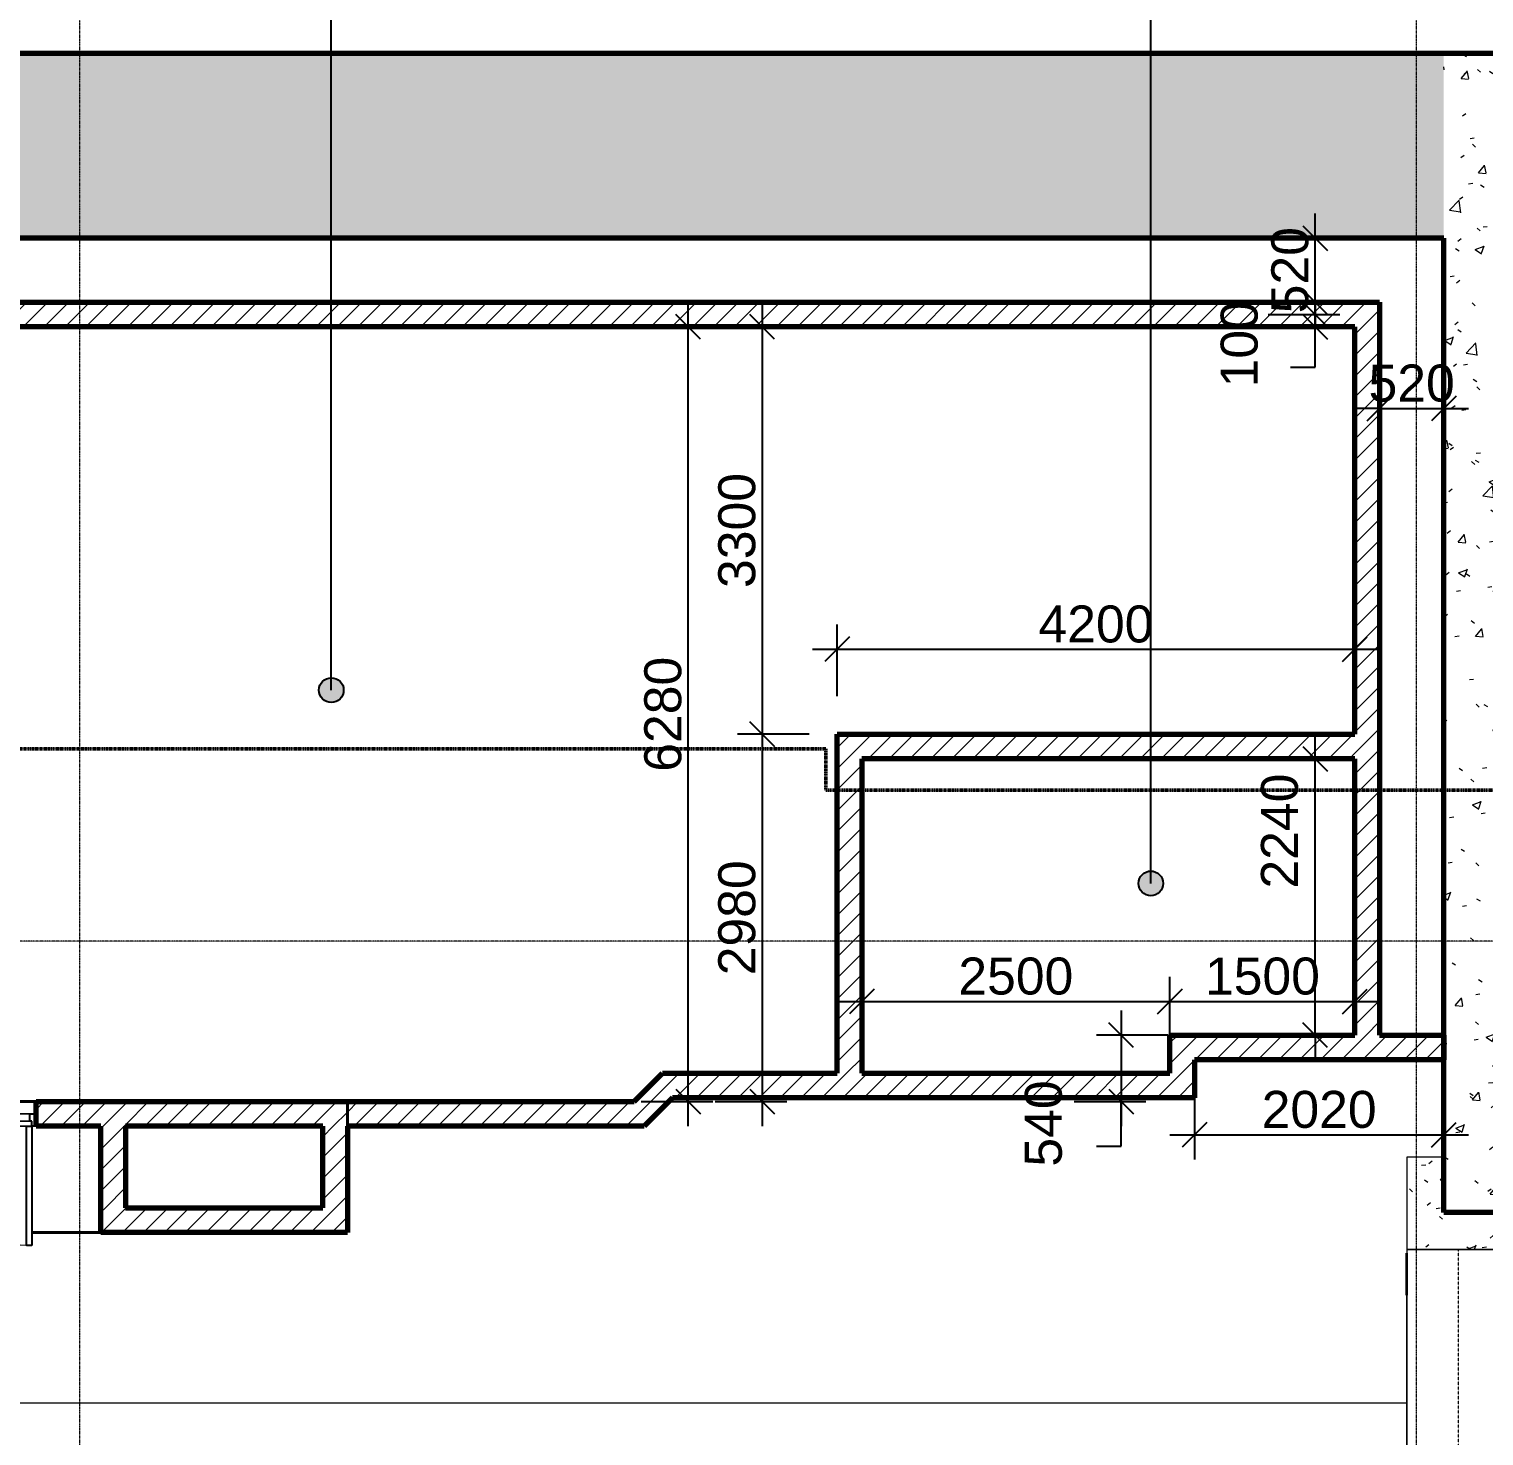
# Model space of a CAD drawing. Header units: millimetres. Extents: x -725999 to -647408, y -21008 to 19019.
# Drawn here: x -665294 to -653496, y -431 to 10974 of the extents above; entities that cross this region are included whole.
import ezdxf
from ezdxf.xclip import XClip

# ---------------------------------------------------------------- set-up
doc = ezdxf.new("R2010")
doc.units = ezdxf.units.MM
doc.header["$XCLIPFRAME"] = 0
doc.linetypes.add('DPA_Grid _ Level 100', pattern=[10, 5.5, -1.6, 1.3, -1.6])
doc.linetypes.add('DPA_Hidden 500', pattern=[1.4, 0.8, -0.6])
for name, color, linetype, lineweight in [('A-ANNO-DIMS', 1, 'Continuous', 9), ('A-DETL-GENF', 2, 'Continuous', 9), ('A-DETL-MEDM', 4, 'Continuous', 18), ('A-DOOR', 3, 'Continuous', 25), ('A-DOOR-E', 2, 'Continuous', 25), ('A-DOOR-FRAM', 3, 'Continuous', 25), ('A-FLOR-E', 2, 'Continuous', 35), ('A-GENM', 1, 'Continuous', 9), ('A-GENM-HDLN', 2, 'DPA_Hidden 500', 9), ('A-ROOM-IDEN', 3, 'Continuous', 25), ('A-WALL', 5, 'Continuous', 35), ('A-WALL-PATT', 1, 'Continuous', 9), ('G-ANNO-SECL', 3, 'Continuous', 9), ('S-GRID', 251, 'Continuous', 9), ('WALL-E', 2, 'Continuous', 9)]:
    doc.layers.add(name, color=color, linetype=linetype, lineweight=lineweight)
doc.styles.add('Arial_2', font='arial.ttf', dxfattribs={"height": 300})
doc.dimstyles.new('DPA-DIM-3_0_T-T', dxfattribs={"dimscale": 304.8, "dimtxt": 306.07782, "dimasz": 0.656168, "dimexe": 0.656168, "dimexo": 0.0625, "dimgap": 0.164042, "dimtad": 1, "dimdec": 0, "dimzin": 0, "dimdsep": 46, "dimtxsty": 'Arial_2', "dimblk1": 'OBLIQUE', "dimblk2": 'OBLIQUE', "dimsah": 1, "dimcen": 0.09, "dimdle": 0.656168, "dimadec": 8, "dimazin": 0, "dimtfac": 1, "dimtdec": 4, "dimtix": 1, "dimtmove": 0, "dimatfit": 3, "dimfxl": 1.312336, "dimfxlon": 1, "dimtvp": 1, "dimtolj": 1, "dimtzin": 0, "dimarcsym": 2})
doc.dimstyles.new('DPA-DIM-3_0_T-T_1', dxfattribs={"dimscale": 304.8, "dimtxt": 306.07782, "dimasz": 0.656168, "dimexe": 0.656168, "dimexo": 0.0625, "dimgap": 0.164042, "dimtad": 1, "dimdec": 0, "dimzin": 0, "dimdsep": 46, "dimtxsty": 'Arial_2', "dimblk1": 'OBLIQUE', "dimblk2": 'OBLIQUE', "dimsah": 1, "dimcen": 0.09, "dimdle": 0.656168, "dimadec": 8, "dimazin": 0, "dimtfac": 1, "dimtdec": 4, "dimtix": 1, "dimtmove": 1, "dimatfit": 3, "dimfxl": 1.312336, "dimfxlon": 1, "dimtvp": 1, "dimtolj": 1, "dimtzin": 0, "dimarcsym": 2})
pattern_1 = [(50, (0, 0), (728.7365, -63.7558), [76.2, -838.2]), (355, (0, 0), (-140.9716, 764.2276), [60.96, -670.56]), (100.451, (60.7, -5.3), (587.77, 700.46675), [64.76, -712.36]), (46.184, (0, 203.2), (1084.3162, -168.171), [114.3, -1257.3]), (96.636, (90.4, 189.2), (949.6099, 989.7098), [97.14, -1068.54]), (351.184, (0, 203.2), (949.6206, 989.7012), [91.44, -1005.84]), (21, (101.6, 152.4), (606.45787, -409.06057), [76.2, -838.2]), (326, (101.6, 152.4), (247.20834, 736.7529), [60.96, -670.56]), (71.451, (152.14, 118.3), (853.66825, 327.6855), [64.76, -712.36]), (37.5, (0, 0), (12.35469, 338.22012), [33.528, -628.904, 33.528, -647.192, -673.1]), (37.5, (0, 0), (12.35469, 338.22012), [-1343.152, 33.528, -639.572]), (7.5, (0, 0), (267.27887, 400.72213), [33.528, -354.584, 33.528, -613.664, -256.54]), (7.5, (0, 0), (267.27887, 400.72213), [-1035.304, 33.528, -223.012]), (327.5, (-226.57, 0), (542.36333, -22.91534), [33.528, -220.472, 33.528, -758.952, -1051.56]), (327.5, (-226.57, 0), (542.36333, -22.91534), [-1046.48, 33.528, -1018.032]), (317.5, (-328.17, 0), (592.51696, 101.7071), [33.528, -296.672, 33.528, -492.76, -746.76]), (317.5, (-328.17, 0), (592.51696, 101.7071), [-856.488, 33.528, -713.232])]
pattern_2 = [(45, (0, 0), (-84.852814, 84.852814), [])]
pattern_3 = [(230, (-651022.4, -1771), (-728.7365, 63.7558), [76.2, -838.2]), (175, (-651022.4, -1771), (140.9716, -764.2276), [60.96, -670.56]), (280.451, (-651083.1, -1765.7), (-587.77, -700.46675), [64.76, -712.36]), (226.184, (-651022.4, -1974.2), (-1084.3162, 168.171), [114.3, -1257.3]), (276.636, (-651112.7, -1960.2), (-949.6099, -989.7098), [97.14, -1068.54]), (171.184, (-651022.4, -1974.2), (-949.6206, -989.7012), [91.44, -1005.84]), (201, (-651124, -1923.4), (-606.45787, 409.06057), [76.2, -838.2]), (146, (-651124, -1923.4), (-247.2083, -736.7529), [60.96, -670.56]), (251.451, (-651174.5, -1889.3), (-853.66825, -327.6855), [64.76, -712.36]), (217.5, (-651022.37, -1770.98), (-12.35469, -338.22012), [33.528, -628.904, 33.528, -1320.292]), (217.5, (-651022.37, -1770.98), (-12.35469, -338.22012), [-695.96, -647.192, 33.528, -639.572]), (187.5, (-651022.37, -1771), (-267.27887, -400.72213), [33.528, -354.584, 33.528, -870.204]), (187.5, (-651022.37, -1771), (-267.27887, -400.72213), [-421.64, -613.664, 33.528, -223.012]), (147.5, (-650795.8, -1770.98), (-542.36333, 22.91534), [33.528, -220.472, 33.528, -1810.512]), (147.5, (-650795.8, -1770.98), (-542.36333, 22.91534), [-287.528, -758.952, 33.528, -1018.032]), (137.5, (-650694.2, -1771), (-592.51696, -101.7071), [33.528, -296.672, 33.528, -1239.52]), (137.5, (-650694.2, -1771), (-592.51696, -101.7071), [-363.728, -492.76, 33.528, -713.232])]
pattern_4 = [(230, (-651022.4, -1771), (-3643.682, 318.781), [381, -4191]), (175, (-651022.4, -1771), (704.856, -3821.136), [304.8, -3352.8]), (280.451, (-651326, -1744.4), (-2938.852, -3502.332), [323.8, -3561.8]), (226.184, (-651022.4, -2787), (-5421.582, 840.855), [571.5, -6286.5]), (276.636, (-651474, -2717), (-4748.05, -4948.55), [485.7, -5342.7]), (171.184, (-651022.4, -2787), (-4748.1, -4948.506), [457.2, -5029.2]), (201, (-651530.4, -2533), (-3032.288, 2045.304), [381, -4191]), (146, (-651530.4, -2533), (-1236.042, -3683.762), [304.8, -3352.8]), (251.451, (-651783, -2362.5), (-4268.343, -1638.425), [323.8, -3561.8]), (217.5, (-651022.4, -1771), (-61.772, -1691.1008), [167.64, -3144.52, 167.64, -6601.46]), (217.5, (-651022.4, -1771), (-61.772, -1691.1008), [-3479.8, -3235.96, 167.64, -3197.86]), (187.5, (-651022.4, -1771), (-1336.393, -2003.6115), [167.64, -1772.92, 167.64, -4351.02]), (187.5, (-651022.4, -1771), (-1336.393, -2003.6115), [-2108.2, -3068.32, 167.64, -1115.06]), (147.5, (-649889.5, -1771), (-2711.8178, 114.5786), [167.64, -1102.36, 167.64, -9052.56]), (147.5, (-649889.5, -1771), (-2711.8178, 114.5786), [-1437.64, -3794.76, 167.64, -5090.16]), (137.5, (-649381.5, -1771), (-2962.586, -508.5334), [167.64, -1483.36, 167.64, -6197.6]), (137.5, (-649381.5, -1771), (-2962.586, -508.5334), [-1818.64, -2463.8, 167.64, -3566.16])]

# ---------------------------------------------------------------- blocks, each defined once
blk = doc.blocks.new('DPA_DR-DB-SW - D28_2000x2550 mm-12778001-4283-01 ENLARGED LOWER PLATFORM LEVEL - REFLECTED CEILING PLAN - SHEET 4')
at = {"layer": 'A-DOOR'}
for p, q in [((-965, 1071.35), (-922, 1071.35)), ((-965, 106.35), (-965, 1071.35)), ((-922, 1071.35), (-922, 106.35)), ((922, 1071.35), (922, 106.35)), ((965, 1071.35), (922, 1071.35)), ((965, 106.35), (965, 1071.35)), ((-922, 106.35), (-965, 106.35)), ((922, 106.35), (965, 106.35))]:
    blk.add_line(p, q, dxfattribs=at)
at = {"layer": 'A-DOOR-E', "lineweight": 9}
for centre, start, end in [((-965, 106.35), 360, 90), ((965, 106.35), 90, 180)]:
    blk.add_arc(centre, 965, start, end, dxfattribs=at)
at = {"layer": 'A-DOOR-FRAM'}
for p, q in [((-1000, 106.35), (-965, 106.35)), ((-1000, 6.35), (-1000, 106.35)), ((-950, 6.35), (-1000, 6.35)), ((-965, 106.35), (-965, 63.35)), ((-965, 63.35), (-950, 63.35)), ((-950, 63.35), (-950, 6.35)), ((950, 6.35), (950, 63.35)), ((950, 63.35), (965, 63.35)), ((1000, 6.35), (950, 6.35)), ((965, 63.35), (965, 106.35)), ((965, 106.35), (1000, 106.35)), ((1000, 106.35), (1000, 6.35))]:
    blk.add_line(p, q, dxfattribs=at)
at = {"layer": 'A-DOOR-FRAM', "lineweight": 9}
for p, q in [((-1000, 106.35), (1000, 106.35)), ((-1000, 6.35), (-1000, 106.35)), ((1000, 6.35), (-1000, 6.35)), ((965, 106.35), (-965, 106.35)), ((-965, 106.35), (-965, 63.35)), ((-965, 63.35), (965, 63.35)), ((950, 63.35), (-950, 63.35)), ((-950, 63.35), (-950, 6.35)), ((-950, 6.35), (950, 6.35)), ((950, 6.35), (950, 63.35)), ((965, 63.35), (965, 106.35)), ((1000, 106.35), (1000, 6.35))]:
    blk.add_line(p, q, dxfattribs=at)
blk = doc.blocks.new('Dpa_Tunnel_B_5700 - Dpa_Tunnel_B_5700-6780011-4283-01 ENLARGED LOWER PLATFORM LEVEL - REFLECTED CEILING PLAN - SHEET 4')
at = {"layer": 'A-DETL-MEDM', "lineweight": 9}
h = blk.add_hatch(dxfattribs=at)
h.set_pattern_fill('FP_3', color=256, style=0, pattern_type=2)
h.set_pattern_definition(pattern_3)
h.paths.add_polyline_path([(1719, -2850), (1680, -2850), (1680, -3150), (2800, -3150), (2800, -3600), (3100, -3600), (3100, -2850), (2265, -2850)])
at = {"layer": 'A-GENM'}
h = blk.add_hatch(dxfattribs=at)
h.set_pattern_fill('FP_3', color=256, style=0, pattern_type=2)
h.set_pattern_definition(pattern_3)
h.paths.add_polyline_path([(2800, 3600), (2800, 3150), (1680, 3150), (1680, 2850), (3100, 2850), (3100, 3600)])
at = {"layer": 'A-DETL-GENF'}
for p, q in [((1172, 2850), (3100, 2850)), ((1172, -2850), (3100, -2850))]:
    blk.add_line(p, q, dxfattribs=at)
at = {"layer": 'A-DETL-MEDM'}
for p, q in [((3100, 3600), (2800, 3600)), ((2800, 3600), (2800, 3150)), ((3100, 2850), (3100, 3600)), ((1680, 3150), (1172, 3150)), ((2800, 3150), (1680, 3150)), ((1680, 3150), (1680, 2850)), ((1680, 2850), (1680, 3150)), ((1172, 2850), (1680, 2850)), ((1680, 2850), (3100, 2850)), ((1680, -2850), (1172, -2850)), ((3100, -2850), (1680, -2850)), ((1680, -2850), (1680, -3150)), ((1680, -3150), (1680, -2850)), ((3100, -3600), (3100, -2850)), ((1172, -3150), (1680, -3150)), ((1680, -3150), (2800, -3150)), ((2800, -3150), (2800, -3600)), ((2800, -3600), (3100, -3600))]:
    blk.add_line(p, q, dxfattribs=at)
at = {"layer": 'A-GENM'}
for p, q in [((3100, -2850), (3100, 2850)), ((3100, 2822), (3100, -2822)), ((3100, -2482), (3100, 2482))]:
    blk.add_line(p, q, dxfattribs=at)
at = {"layer": 'A-GENM', "lineweight": 35}
for p, q in [((3100, 2822), (3100, 2482)), ((3100, -2482), (3100, -2822))]:
    blk.add_line(p, q, dxfattribs=at)
at = {"layer": 'A-GENM-HDLN'}
for p, q in [((1680, -2850), (1680, 2850)), ((1680, 2850), (2680, 2850)), ((2680, 2850), (2680, -2850)), ((1172, 0), (4781, 0)), ((2680, -2850), (1680, -2850))]:
    blk.add_line(p, q, dxfattribs=at)
blk = doc.blocks.new('Dpa_Tunnel_B_5700 - Dpa_Tunnel_B_5700-V3-4283-01 ENLARGED LOWER PLATFORM LEVEL - REFLECTED CEILING PLAN - SHEET 4')
at = {"layer": 'A-DETL-GENF'}
for p, q in [((1171, 2850), (2800, 2850)), ((1171, -2850), (2800, -2850))]:
    blk.add_line(p, q, dxfattribs=at)
at = {"layer": 'A-DETL-MEDM'}
for p, q in [((1680, 3150), (1171, 3150)), ((2799, 3150), (1680, 3150)), ((1171, 2850), (1680, 2850)), ((1680, 2850), (2800, 2850)), ((1680, -2850), (1171, -2850)), ((2800, -2850), (1680, -2850)), ((1171, -3150), (1680, -3150)), ((1680, -3150), (2799, -3150))]:
    blk.add_line(p, q, dxfattribs=at)
at = {"layer": 'A-GENM'}
for p, q in [((1171, 3150), (2799, 3150)), ((2799, -3150), (1171, -3150))]:
    blk.add_line(p, q, dxfattribs=at)
at = {"layer": 'A-GENM-HDLN'}
for p, q in [((1680, 2850), (2680, 2850)), ((2680, -2850), (1680, -2850))]:
    blk.add_line(p, q, dxfattribs=at)
blk = doc.blocks.new('DPA_DR-DB-SW - D28_2000x2550 mm-12778001-4180-01 LOWER PLATFORM LEVEL - REFLECTED CEILING PLAN')
at = {"layer": 'A-DOOR'}
for p, q in [((-965, 1071.35), (-922, 1071.35)), ((-965, 106.35), (-965, 1071.35)), ((-922, 1071.35), (-922, 106.35)), ((922, 1071.35), (922, 106.35)), ((965, 1071.35), (922, 1071.35)), ((965, 106.35), (965, 1071.35)), ((-922, 106.35), (-965, 106.35)), ((922, 106.35), (965, 106.35))]:
    blk.add_line(p, q, dxfattribs=at)
at = {"layer": 'A-DOOR-E', "lineweight": 9}
for centre, start, end in [((-965, 106.35), 360, 90), ((965, 106.35), 90, 180)]:
    blk.add_arc(centre, 965, start, end, dxfattribs=at)
at = {"layer": 'A-DOOR-FRAM'}
for p, q in [((-1000, 106.35), (-965, 106.35)), ((-1000, 6.35), (-1000, 106.35)), ((-950, 6.35), (-1000, 6.35)), ((-965, 106.35), (-965, 63.35)), ((-965, 63.35), (-950, 63.35)), ((-950, 63.35), (-950, 6.35)), ((950, 6.35), (950, 63.35)), ((950, 63.35), (965, 63.35)), ((1000, 6.35), (950, 6.35)), ((965, 63.35), (965, 106.35)), ((965, 106.35), (1000, 106.35)), ((1000, 106.35), (1000, 6.35))]:
    blk.add_line(p, q, dxfattribs=at)
at = {"layer": 'A-DOOR-FRAM', "lineweight": 9}
for p, q in [((-1000, 106.35), (1000, 106.35)), ((-1000, 6.35), (-1000, 106.35)), ((1000, 6.35), (-1000, 6.35)), ((965, 106.35), (-965, 106.35)), ((-965, 106.35), (-965, 63.35)), ((-965, 63.35), (965, 63.35)), ((950, 63.35), (-950, 63.35)), ((-950, 63.35), (-950, 6.35)), ((-950, 6.35), (950, 6.35)), ((950, 6.35), (950, 63.35)), ((965, 63.35), (965, 106.35)), ((1000, 106.35), (1000, 6.35))]:
    blk.add_line(p, q, dxfattribs=at)
blk = doc.blocks.new('Dpa_Tunnel_B_5700 - Dpa_Tunnel_B_5700-V1-4180-01 LOWER PLATFORM LEVEL - REFLECTED CEILING PLAN')
at = {"layer": 'A-DETL-MEDM', "lineweight": 9}
h = blk.add_hatch(dxfattribs=at)
h.set_pattern_fill('FP_6', color=256, style=0, pattern_type=2)
h.set_pattern_definition(pattern_4)
h.paths.add_polyline_path([(2015, -2850), (1680, -2850), (1680, -3150), (2800, -3150), (2800, -3600), (3100, -3600), (3100, -2850)])
at = {"layer": 'A-GENM'}
h = blk.add_hatch(dxfattribs=at)
h.set_pattern_fill('FP_6', color=256, style=0, pattern_type=2)
h.set_pattern_definition(pattern_4)
h.paths.add_polyline_path([(2800, 3600), (2800, 3150), (1680, 3150), (1680, 2850), (3100, 2850), (3100, 3600)])
at = {"layer": 'A-DETL-GENF'}
for p, q in [((-2200, 2850), (3100, 2850)), ((-2200, -2850), (3100, -2850))]:
    blk.add_line(p, q, dxfattribs=at)
at = {"layer": 'A-DETL-MEDM'}
for p, q in [((3100, 3600), (2800, 3600)), ((2800, 3600), (2800, 3150)), ((3100, 2850), (3100, 3600)), ((1680, 3150), (-2200, 3150)), ((2800, 3150), (1680, 3150)), ((1680, 3150), (1680, 2850)), ((1680, 2850), (1680, 3150)), ((-2200, 2850), (1680, 2850)), ((1680, 2850), (3100, 2850)), ((1680, -2850), (-2200, -2850)), ((3100, -2850), (1680, -2850)), ((1680, -2850), (1680, -3150)), ((1680, -3150), (1680, -2850)), ((3100, -3600), (3100, -2850)), ((-2200, -3150), (1680, -3150)), ((1680, -3150), (2800, -3150)), ((2800, -3150), (2800, -3600)), ((2800, -3600), (3100, -3600))]:
    blk.add_line(p, q, dxfattribs=at)
at = {"layer": 'A-GENM'}
for p, q in [((3100, -2850), (3100, 2850)), ((3100, 2822), (3100, 2482)), ((3100, 2822), (3100, 1828)), ((3100, 1829), (3100, 2482)), ((3100, -1608), (3100, -2822)), ((3100, -2482), (3100, -1608)), ((3100, -2482), (3100, -2822))]:
    blk.add_line(p, q, dxfattribs=at)
at = {"layer": 'A-GENM-HDLN'}
for p, q in [((-2300, -3150), (-2300, 3150)), ((1680, -2850), (1680, 2850)), ((1680, 2850), (2680, 2850)), ((2680, 2850), (2680, -2850)), ((80, 0), (4781, 0)), ((2680, -2850), (1680, -2850))]:
    blk.add_line(p, q, dxfattribs=at)
blk = doc.blocks.new('Dpa_Tunnel_B_5700 - Dpa_Tunnel_B_5700-V2-4180-01 LOWER PLATFORM LEVEL - REFLECTED CEILING PLAN')
at = {"layer": 'A-DETL-GENF'}
for p, q in [((-2200, 2850), (2800, 2850)), ((-2200, -2850), (2800, -2850))]:
    blk.add_line(p, q, dxfattribs=at)
at = {"layer": 'A-DETL-MEDM'}
for p, q in [((1680, 3150), (-2200, 3150)), ((2799, 3150), (1680, 3150)), ((-2200, 2850), (1680, 2850)), ((1680, 2850), (2800, 2850)), ((1680, -2850), (-2200, -2850)), ((2800, -2850), (1680, -2850)), ((-2200, -3150), (1680, -3150)), ((1680, -3150), (2799, -3150))]:
    blk.add_line(p, q, dxfattribs=at)
at = {"layer": 'A-GENM'}
for p, q in [((-1000, 3150), (2799, 3150)), ((2799, -3150), (-1000, -3150))]:
    blk.add_line(p, q, dxfattribs=at)
at = {"layer": 'A-GENM-HDLN'}
for p, q in [((-2300, -3150), (-2300, 3150)), ((1680, 2850), (2680, 2850)), ((2680, -2850), (1680, -2850))]:
    blk.add_line(p, q, dxfattribs=at)
blk = doc.blocks.new('Stucture Guage3 - Stucture Guage-9321298-4180-01 LOWER PLATFORM LEVEL - REFLECTED CEILING PLAN')
at = {"layer": 'A-GENM'}
blk.add_line((-708629, -163), (-653199, -163), dxfattribs=at)
blk = doc.blocks.new('C-1-PP19-AR-4180-01-B_20250908-040939_EXDOWNLIGHT')
at = {"layer": 'A-DOOR-E', "rotation": 180}
blk.add_blockref('DPA_DR-DB-SW - D28_2000x2550 mm-12778001-4180-01 LOWER PLATFORM LEVEL - REFLECTED CEILING PLAN', (78445, -1394), dxfattribs=at)
at = {"layer": 'A-GENM', "rotation": 180}
for name, p in [('Dpa_Tunnel_B_5700 - Dpa_Tunnel_B_5700-V1-4180-01 LOWER PLATFORM LEVEL - REFLECTED CEILING PLAN', (93660, -5350)), ('Dpa_Tunnel_B_5700 - Dpa_Tunnel_B_5700-V2-4180-01 LOWER PLATFORM LEVEL - REFLECTED CEILING PLAN', (93659, -5350))]:
    blk.add_blockref(name, p, dxfattribs=at)
at = {"layer": 'A-GENM'}
blk.add_blockref('Stucture Guage3 - Stucture Guage-9321298-4180-01 LOWER PLATFORM LEVEL - REFLECTED CEILING PLAN', (743759, -3579), dxfattribs=at)
blk = doc.blocks.new('_Oblique')
at = {"color": 0, "linetype": 'ByBlock', "lineweight": -2}
blk.add_line((-0.5, -0.5), (0.5, 0.5), dxfattribs=at)
blk = doc.blocks.new('*D772')
at = {"layer": 'A-ANNO-DIMS', "color": 0, "lineweight": -2, "transparency": 16777216}
for p, q in [((43295, 12821), (43295, 12240)), ((43815, 12821), (43815, 12240)), ((43295, 12440), (43095, 12440)), ((43295, 12440), (43815, 12440)), ((43815, 12440), (44015, 12440))]:
    blk.add_line(p, q, dxfattribs=at)
at = {"layer": 'Defpoints', "color": 0, "transparency": 16777216}
for p in [(43295, 12840), (43815, 12840), (43815, 12440)]:
    blk.add_point(p, dxfattribs=at)
at = {"layer": 'A-ANNO-DIMS', "color": 0, "lineweight": -2, "transparency": 16777216, "xscale": 200, "yscale": 200, "zscale": 200}
blk.add_blockref('_Oblique', (43295, 12440), dxfattribs=at)
at = {"layer": 'A-ANNO-DIMS', "color": 0, "lineweight": -2, "transparency": 16777216, "xscale": 200, "yscale": 200, "zscale": 200, "rotation": 180}
blk.add_blockref('_Oblique', (43815, 12440), dxfattribs=at)
at = {"layer": 'A-ANNO-DIMS', "color": 0, "transparency": 16777216, "insert": (43555, 12643), "char_height": 300, "width": 830.65, "attachment_point": 5, "style": 'Arial_2'}
blk.add_mtext('\\A1;520', dxfattribs=at)
blk = doc.blocks.new('*D773')
at = {"layer": 'A-ANNO-DIMS', "color": 0, "lineweight": -2, "transparency": 16777216}
for p, q in [((42772, 13820), (42772, 14020)), ((42391, 13820), (42972, 13820)), ((42772, 13300), (42772, 13820)), ((42391, 13300), (42972, 13300)), ((42772, 13300), (42772, 13100))]:
    blk.add_line(p, q, dxfattribs=at)
at = {"layer": 'Defpoints', "color": 0, "transparency": 16777216}
for p in [(42372, 13820), (42772, 13820), (42372, 13300)]:
    blk.add_point(p, dxfattribs=at)
at = {"layer": 'A-ANNO-DIMS', "color": 0, "lineweight": -2, "transparency": 16777216, "xscale": 200, "yscale": 200, "zscale": 200}
for p, rotation in [((42772, 13820), 270), ((42772, 13300), 90)]:
    blk.add_blockref('_Oblique', p, dxfattribs=dict(at, rotation=rotation))
at = {"layer": 'A-ANNO-DIMS', "color": 0, "transparency": 16777216, "insert": (42569, 13560), "char_height": 300, "width": 830.65, "attachment_point": 5, "rotation": 90, "style": 'Arial_2'}
blk.add_mtext('\\A1;520', dxfattribs=at)
blk = doc.blocks.new('*D774')
at = {"layer": 'A-ANNO-DIMS', "color": 0, "lineweight": -2, "transparency": 16777216}
for p, q in [((39095, 8013), (39095, 7432)), ((41595, 7252), (41595, 7832)), ((38895, 7632), (41795, 7632))]:
    blk.add_line(p, q, dxfattribs=at)
at = {"layer": 'Defpoints', "color": 0, "transparency": 16777216}
for p in [(39095, 8032), (41595, 7632), (41595, 7232)]:
    blk.add_point(p, dxfattribs=at)
at = {"layer": 'A-ANNO-DIMS', "color": 0, "lineweight": -2, "transparency": 16777216, "xscale": 200, "yscale": 200, "zscale": 200, "rotation": 180}
blk.add_blockref('_Oblique', (39095, 7632), dxfattribs=at)
at = {"layer": 'A-ANNO-DIMS', "color": 0, "lineweight": -2, "transparency": 16777216, "xscale": 200, "yscale": 200, "zscale": 200}
blk.add_blockref('_Oblique', (41595, 7632), dxfattribs=at)
at = {"layer": 'A-ANNO-DIMS', "color": 0, "transparency": 16777216, "insert": (40345, 7836), "char_height": 300, "width": 1107.53, "attachment_point": 5, "style": 'Arial_2'}
blk.add_mtext('\\A1;2500', dxfattribs=at)
blk = doc.blocks.new('*D775')
at = {"layer": 'A-ANNO-DIMS', "color": 0, "lineweight": -2, "transparency": 16777216}
for p, q in [((43095, 8013), (43095, 7432)), ((41595, 7252), (41595, 7832)), ((41395, 7632), (43295, 7632))]:
    blk.add_line(p, q, dxfattribs=at)
at = {"layer": 'Defpoints', "color": 0, "transparency": 16777216}
for p in [(43095, 8032), (43095, 7632), (41595, 7232)]:
    blk.add_point(p, dxfattribs=at)
at = {"layer": 'A-ANNO-DIMS', "color": 0, "lineweight": -2, "transparency": 16777216, "xscale": 200, "yscale": 200, "zscale": 200, "rotation": 180}
blk.add_blockref('_Oblique', (41595, 7632), dxfattribs=at)
at = {"layer": 'A-ANNO-DIMS', "color": 0, "lineweight": -2, "transparency": 16777216, "xscale": 200, "yscale": 200, "zscale": 200}
blk.add_blockref('_Oblique', (43095, 7632), dxfattribs=at)
at = {"layer": 'A-ANNO-DIMS', "color": 0, "transparency": 16777216, "insert": (42345, 7836), "char_height": 300, "width": 1107.53, "attachment_point": 5, "style": 'Arial_2'}
blk.add_mtext('\\A1;1500', dxfattribs=at)
blk = doc.blocks.new('*D776')
at = {"layer": 'A-ANNO-DIMS', "color": 0, "lineweight": -2, "transparency": 16777216}
for p, q in [((38287, 13300), (38287, 9600)), ((38668, 13100), (38087, 13100)), ((38668, 9800), (38087, 9800))]:
    blk.add_line(p, q, dxfattribs=at)
at = {"layer": 'Defpoints', "color": 0, "transparency": 16777216}
for p in [(38687, 13100), (38287, 9800), (38687, 9800)]:
    blk.add_point(p, dxfattribs=at)
at = {"layer": 'A-ANNO-DIMS', "color": 0, "lineweight": -2, "transparency": 16777216, "xscale": 200, "yscale": 200, "zscale": 200}
for p, rotation in [((38287, 13100), 90), ((38287, 9800), 270)]:
    blk.add_blockref('_Oblique', p, dxfattribs=dict(at, rotation=rotation))
at = {"layer": 'A-ANNO-DIMS', "color": 0, "transparency": 16777216, "insert": (38084, 11450), "char_height": 300, "width": 1107.53, "attachment_point": 5, "rotation": 90, "style": 'Arial_2'}
blk.add_mtext('\\A1;3300', dxfattribs=at)
blk = doc.blocks.new('*D777')
at = {"layer": 'A-ANNO-DIMS', "color": 0, "lineweight": -2, "transparency": 16777216}
for p, q in [((38287, 10000), (38287, 6620)), ((38668, 9800), (38087, 9800)), ((37906, 6820), (38487, 6820))]:
    blk.add_line(p, q, dxfattribs=at)
at = {"layer": 'Defpoints', "color": 0, "transparency": 16777216}
for p in [(38687, 9800), (37887, 6820), (38287, 6820)]:
    blk.add_point(p, dxfattribs=at)
at = {"layer": 'A-ANNO-DIMS', "color": 0, "lineweight": -2, "transparency": 16777216, "xscale": 200, "yscale": 200, "zscale": 200}
for p, rotation in [((38287, 9800), 90), ((38287, 6820), 270)]:
    blk.add_blockref('_Oblique', p, dxfattribs=dict(at, rotation=rotation))
at = {"layer": 'A-ANNO-DIMS', "color": 0, "transparency": 16777216, "insert": (38084, 8310), "char_height": 300, "width": 1107.53, "attachment_point": 5, "rotation": 90, "style": 'Arial_2'}
blk.add_mtext('\\A1;2980', dxfattribs=at)
blk = doc.blocks.new('*D793')
at = {"layer": 'A-ANNO-DIMS', "color": 0, "lineweight": -2, "transparency": 16777216}
for p, q in [((43095, 10868), (43095, 10287)), ((38895, 10106), (38895, 10687)), ((38695, 10487), (43295, 10487))]:
    blk.add_line(p, q, dxfattribs=at)
at = {"layer": 'Defpoints', "color": 0, "transparency": 16777216}
for p in [(43095, 10887), (43095, 10487), (38895, 10087)]:
    blk.add_point(p, dxfattribs=at)
at = {"layer": 'A-ANNO-DIMS', "color": 0, "lineweight": -2, "transparency": 16777216, "xscale": 200, "yscale": 200, "zscale": 200, "rotation": 180}
blk.add_blockref('_Oblique', (38895, 10487), dxfattribs=at)
at = {"layer": 'A-ANNO-DIMS', "color": 0, "lineweight": -2, "transparency": 16777216, "xscale": 200, "yscale": 200, "zscale": 200}
blk.add_blockref('_Oblique', (43095, 10487), dxfattribs=at)
at = {"layer": 'A-ANNO-DIMS', "color": 0, "transparency": 16777216, "insert": (40995, 10690), "char_height": 300, "width": 1107.53, "attachment_point": 5, "style": 'Arial_2'}
blk.add_mtext('\\A1;4200', dxfattribs=at)
blk = doc.blocks.new('*D794')
at = {"layer": 'A-ANNO-DIMS', "color": 0, "lineweight": -2, "transparency": 16777216}
for p, q in [((42772, 12900), (42772, 13400)), ((42391, 13200), (42972, 13200)), ((42391, 13100), (42972, 13100)), ((42772, 12775), (42772, 13100)), ((42572, 12775), (42772, 12775))]:
    blk.add_line(p, q, dxfattribs=at)
at = {"layer": 'Defpoints', "color": 0, "transparency": 16777216}
for p in [(42372, 13200), (42372, 13100), (42772, 13200)]:
    blk.add_point(p, dxfattribs=at)
at = {"layer": 'A-ANNO-DIMS', "color": 0, "lineweight": -2, "transparency": 16777216, "xscale": 200, "yscale": 200, "zscale": 200}
for p, rotation in [((42772, 13200), 90), ((42772, 13100), 270)]:
    blk.add_blockref('_Oblique', p, dxfattribs=dict(at, rotation=rotation))
at = {"layer": 'A-ANNO-DIMS', "color": 0, "transparency": 16777216, "insert": (42006, 12610), "char_height": 300, "width": 830.65, "attachment_point": 1, "rotation": 90, "line_spacing_factor": 0.941778, "style": 'Arial_2'}
blk.add_mtext('\\A1;100', dxfattribs=at)
blk = doc.blocks.new('*D803')
at = {"layer": 'A-ANNO-DIMS', "color": 0, "lineweight": -2, "transparency": 16777216}
for p, q in [((41199, 7560), (41199, 6620)), ((41580, 7360), (40999, 7360)), ((40818, 6820), (41399, 6820)), ((41199, 6458), (41199, 6820)), ((40999, 6458), (41199, 6458))]:
    blk.add_line(p, q, dxfattribs=at)
at = {"layer": 'Defpoints', "color": 0, "transparency": 16777216}
for p in [(41599, 7360), (40799, 6820), (41199, 6820)]:
    blk.add_point(p, dxfattribs=at)
at = {"layer": 'A-ANNO-DIMS', "color": 0, "lineweight": -2, "transparency": 16777216, "xscale": 200, "yscale": 200, "zscale": 200}
for p, rotation in [((41199, 7360), 90), ((41199, 6820), 270)]:
    blk.add_blockref('_Oblique', p, dxfattribs=dict(at, rotation=rotation))
at = {"layer": 'A-ANNO-DIMS', "color": 0, "transparency": 16777216, "insert": (40418, 6293), "char_height": 300, "width": 830.65, "attachment_point": 1, "rotation": 90, "line_spacing_factor": 0.941778, "style": 'Arial_2'}
blk.add_mtext('\\A1;540', dxfattribs=at)
blk = doc.blocks.new('*D812')
at = {"layer": 'A-ANNO-DIMS', "color": 0, "lineweight": -2, "transparency": 16777216}
for p, q in [((37687, 6620), (37687, 13300)), ((37306, 13100), (37887, 13100)), ((37306, 6820), (37887, 6820))]:
    blk.add_line(p, q, dxfattribs=at)
at = {"layer": 'Defpoints', "color": 0, "transparency": 16777216}
for p in [(37287, 13100), (37687, 13100), (37287, 6820)]:
    blk.add_point(p, dxfattribs=at)
at = {"layer": 'A-ANNO-DIMS', "color": 0, "lineweight": -2, "transparency": 16777216, "xscale": 200, "yscale": 200, "zscale": 200}
for p, rotation in [((37687, 13100), 90), ((37687, 6820), 270)]:
    blk.add_blockref('_Oblique', p, dxfattribs=dict(at, rotation=rotation))
at = {"layer": 'A-ANNO-DIMS', "color": 0, "transparency": 16777216, "insert": (37484, 9960), "char_height": 300, "width": 1107.53, "attachment_point": 5, "rotation": 90, "style": 'Arial_2'}
blk.add_mtext('\\A1;6280', dxfattribs=at)
blk = doc.blocks.new('*D813')
at = {"layer": 'A-ANNO-DIMS', "color": 0, "lineweight": -2, "transparency": 16777216}
for p, q in [((42772, 9600), (42772, 9800)), ((42391, 9600), (42972, 9600)), ((42772, 7360), (42772, 9600)), ((42772, 7360), (42772, 9600)), ((42391, 7360), (42972, 7360)), ((42772, 7360), (42772, 7160))]:
    blk.add_line(p, q, dxfattribs=at)
at = {"layer": 'Defpoints', "color": 0, "transparency": 16777216}
for p in [(42372, 9600), (42772, 9600), (42372, 7360)]:
    blk.add_point(p, dxfattribs=at)
at = {"layer": 'A-ANNO-DIMS', "color": 0, "lineweight": -2, "transparency": 16777216, "xscale": 200, "yscale": 200, "zscale": 200}
for p, rotation in [((42772, 9600), 270), ((42772, 7360), 90)]:
    blk.add_blockref('_Oblique', p, dxfattribs=dict(at, rotation=rotation))
at = {"layer": 'A-ANNO-DIMS', "color": 0, "transparency": 16777216, "insert": (42333, 8547), "char_height": 300, "width": 1107.53, "attachment_point": 1, "rotation": 90, "line_spacing_factor": 0.941778, "style": 'Arial_2'}
blk.add_mtext('\\A1;2240', dxfattribs=at)
blk = doc.blocks.new('*D814')
at = {"layer": 'A-ANNO-DIMS', "color": 0, "lineweight": -2, "transparency": 16777216}
for p, q in [((41795, 6933), (41795, 6352)), ((43815, 6933), (43815, 6352)), ((41595, 6552), (44015, 6552))]:
    blk.add_line(p, q, dxfattribs=at)
at = {"layer": 'Defpoints', "color": 0, "transparency": 16777216}
for p in [(41795, 6952), (43815, 6952), (43815, 6552)]:
    blk.add_point(p, dxfattribs=at)
at = {"layer": 'A-ANNO-DIMS', "color": 0, "lineweight": -2, "transparency": 16777216, "xscale": 200, "yscale": 200, "zscale": 200, "rotation": 180}
blk.add_blockref('_Oblique', (41795, 6552), dxfattribs=at)
at = {"layer": 'A-ANNO-DIMS', "color": 0, "lineweight": -2, "transparency": 16777216, "xscale": 200, "yscale": 200, "zscale": 200}
blk.add_blockref('_Oblique', (43815, 6552), dxfattribs=at)
at = {"layer": 'A-ANNO-DIMS', "color": 0, "transparency": 16777216, "insert": (42805, 6755), "char_height": 300, "width": 1107.53, "attachment_point": 5, "style": 'Arial_2'}
blk.add_mtext('\\A1;2020', dxfattribs=at)
blk = doc.blocks.new('*U744')
at = {"layer": 'S-GRID', "linetype": 'DPA_Grid _ Level 100'}
for p, q in [((32755.1, -16466.6), (32755.1, 22660)), ((43595.1, -16466.6), (43595.1, 22660)), ((45315.1, 8120), (-27001, 8120))]:
    blk.add_line(p, q, dxfattribs=at)
at = {"layer": 'A-ANNO-DIMS'}
for base, p1, p2, override, picture, middle in [((42772.4, 13820), (42372.4, 13300), (42372.4, 13820), {"dimpost": '<>', "dimfxl": 520}, '*D773', (42569.3, 13560)), ((37687, 13100), (37287, 6820), (37287, 13100), {"dimpost": '<>', "dimfxl": 6280.000256}, '*D812', (37483.8, 9960)), ((38287, 9800), (38687, 13100), (38687, 9800), {"dimpost": '<>', "dimfxl": 3299.999581}, '*D776', (38083.7, 11450)), ((38287, 6820), (38687, 9800), (37887, 6820), {"dimpost": '<>', "dimfxl": 3085.515196}, '*D777', (38083.8, 8310))]:
    dim = blk.add_linear_dim(base=base, p1=p1, p2=p2, angle=90, dimstyle='DPA-DIM-3_0_T-T', override=override, dxfattribs=at)
    dim.commit()
    dim.dimension.update_dxf_attribs({"geometry": picture, "text_midpoint": middle})
for base, p1, p2, override, picture, middle in [((42772.4, 13200), (42372.4, 13100), (42372.4, 13200), {"dimpost": '<>', "dimfxl": 100}, '*D794', (42533, 12775.1)), ((42772.4, 9600), (42372.4, 7360), (42372.4, 9600), {"dimpost": '<>', "dimfxl": 2240.000462}, '*D813', (42533, 9100.4)), ((41198.6, 6820), (41598.6, 7360), (40798.6, 6820), {"dimpost": '<>', "dimfxl": 965.1944}, '*D803', (40959.1, 6457.9))]:
    dim = blk.add_linear_dim(base=base, p1=p1, p2=p2, angle=90, dimstyle='DPA-DIM-3_0_T-T_1', override=override, dxfattribs=at)
    dim.commit()
    dim.dimension.update_dxf_attribs({"geometry": picture, "text_midpoint": middle, "dimtype": 160, "text_rotation": 90})
for base, p1, p2, override, picture, middle in [((43815.1, 12439.9), (43295.1, 12839.9), (43815.1, 12839.9), {"dimpost": '<>', "dimfxl": 520}, '*D772', (43555.1, 12643.1)), ((43095.1, 10486.7), (38895.1, 10086.7), (43095.1, 10886.7), {"dimpost": '<>', "dimfxl": 4275.511665}, '*D793', (40995.1, 10689.8)), ((41595.1, 7632.5), (39095.1, 8032.5), (41595.1, 7232.5), {"dimpost": '<>', "dimfxl": 2624.88095}, '*D774', (40345.1, 7835.7)), ((43095.1, 7632.5), (41595.1, 7232.5), (43095.1, 8032.5), {"dimpost": '<>', "dimfxl": 1700}, '*D775', (42345.1, 7835.7)), ((43815.1, 6551.8), (41795.1, 6951.8), (43815.1, 6951.8), {"dimpost": '<>', "dimfxl": 2020}, '*D814', (42805.1, 6754.9))]:
    dim = blk.add_linear_dim(base=base, p1=p1, p2=p2, dimstyle='DPA-DIM-3_0_T-T', override=override, dxfattribs=at)
    dim.commit()
    dim.dimension.update_dxf_attribs({"geometry": picture, "text_midpoint": middle})

msp = doc.modelspace()

# ---------------------------------------------------------------- hatches: boundary and pattern name
at = {"layer": 'A-ROOM-IDEN'}
h = msp.add_hatch(color=256, dxfattribs=at)
edge = h.paths.add_edge_path()
edge.add_arc((-662843, 5615), 100, 0, 360)
h = msp.add_hatch(color=256, dxfattribs=at)
edge = h.paths.add_edge_path()
edge.add_arc((-656197, 4048), 100, 0, 360)
at = {"layer": 'A-WALL-PATT', "lineweight": 9}
h = msp.add_hatch(dxfattribs=at)
h.set_pattern_fill('FP_1', color=256, style=0, pattern_type=2)
h.set_pattern_definition(pattern_1)
h.paths.add_polyline_path([(-722166, 9279), (-653822, 9279), (-653822, 10779), (-722166, 10779)])
h = msp.add_hatch(dxfattribs=at)
h.set_pattern_fill('FP_1', color=256, style=0, pattern_type=2)
h.set_pattern_definition(pattern_1)
h.paths.add_polyline_path([(-653822, 1379), (-652322, 1379), (-652322, 10779), (-653822, 10779), (-653822, 1829)])
h = msp.add_hatch(dxfattribs=at)
h.set_pattern_fill('FP_2', color=256, style=0, pattern_type=2)
h.set_pattern_definition(pattern_2)
h.paths.add_polyline_path([(-678434, 8559), (-654342, 8559), (-654342, 8759), (-680252, 8759), (-680252, 8559)])
h = msp.add_hatch(dxfattribs=at)
h.set_pattern_fill('FP_2', color=256, style=0, pattern_type=2)
h.set_pattern_definition(pattern_2)
h.paths.add_polyline_path([(-654381, 2819), (-654342, 2819), (-654342, 8559), (-654542, 8559), (-654542, 2819)])
h = msp.add_hatch(dxfattribs=at)
h.set_pattern_fill('FP_2', color=256, style=0, pattern_type=2)
h.set_pattern_definition(pattern_2)
h.paths.add_polyline_path([(-658742, 2509), (-658542, 2509), (-658542, 5259), (-658742, 5259), (-658742, 3752)])
h = msp.add_hatch(dxfattribs=at)
h.set_pattern_fill('FP_2', color=256, style=0, pattern_type=2)
h.set_pattern_definition(pattern_2)
h.paths.add_polyline_path([(-654542, 5059), (-654542, 5259), (-658542, 5259), (-658542, 5059)])
h = msp.add_hatch(dxfattribs=at)
h.set_pattern_fill('FP_2', color=256, style=0, pattern_type=2)
h.set_pattern_definition(pattern_2)
h.paths.add_polyline_path([(-656042, 2309), (-655842, 2309), (-655842, 2819), (-656042, 2819), (-656042, 2509)])
h = msp.add_hatch(dxfattribs=at)
h.set_pattern_fill('FP_2', color=256, style=0, pattern_type=2)
h.set_pattern_definition(pattern_2)
h.paths.add_polyline_path([(-653822, 2619), (-653822, 2819), (-655842, 2819), (-655842, 2619), (-654381, 2619)])
h = msp.add_hatch(dxfattribs=at)
h.set_pattern_fill('FP_2', color=256, style=0, pattern_type=2)
h.set_pattern_definition(pattern_2)
h.paths.add_polyline_path([(-660105, 2279), (-659875, 2509), (-660157, 2509), (-660387, 2279)])
h = msp.add_hatch(dxfattribs=at)
h.set_pattern_fill('FP_2', color=256, style=0, pattern_type=2)
h.set_pattern_definition(pattern_2)
h.paths.add_polyline_path([(-656568, 2309), (-656042, 2309), (-656042, 2509), (-659875, 2509), (-660075, 2309)])
h = msp.add_hatch(dxfattribs=at)
h.set_pattern_fill('FP_2', color=256, style=0, pattern_type=2)
h.set_pattern_definition(pattern_2)
h.paths.add_polyline_path([(-665237, 2079), (-664712, 2079), (-664712, 2279), (-665237, 2279), (-665237, 2122)])
h.paths.add_polyline_path([(-667762, 2079), (-667237, 2079), (-667237, 2279), (-667762, 2279), (-667762, 2179)])
h = msp.add_hatch(dxfattribs=at)
h.set_pattern_fill('FP_2', color=256, style=0, pattern_type=2)
h.set_pattern_definition(pattern_2)
h.paths.add_polyline_path([(-664512, 1419), (-664512, 2279), (-664712, 2279), (-664712, 1419)])
h = msp.add_hatch(dxfattribs=at)
h.set_pattern_fill('FP_2', color=256, style=0, pattern_type=2)
h.set_pattern_definition(pattern_2)
h.paths.add_polyline_path([(-662712, 2079), (-662712, 2279), (-664512, 2279), (-664512, 2079), (-662912, 2079)])
h = msp.add_hatch(dxfattribs=at)
h.set_pattern_fill('FP_2', color=256, style=0, pattern_type=2)
h.set_pattern_definition(pattern_2)
h.paths.add_polyline_path([(-660305, 2079), (-660105, 2279), (-662712, 2279), (-662712, 2079), (-660941, 2079)])
h = msp.add_hatch(dxfattribs=at)
h.set_pattern_fill('FP_2', color=256, style=0, pattern_type=2)
h.set_pattern_definition(pattern_2)
h.paths.add_polyline_path([(-662712, 1419), (-662712, 2079), (-662912, 2079), (-662912, 1419)])
h = msp.add_hatch(dxfattribs=at)
h.set_pattern_fill('FP_2', color=256, style=0, pattern_type=2)
h.set_pattern_definition(pattern_2)
h.paths.add_polyline_path([(-662712, 1219), (-662712, 1419), (-664712, 1419), (-664712, 1219)])

# ---------------------------------------------------------------- linework, layer by layer
at = {"layer": 'A-FLOR-E'}
for p, q in [((-722166, 9279), (-653823, 9279)), ((-653823, 9279), (-722166, 9279)), ((-715552, 9279), (-653822, 9279)), ((-653822, 9279), (-715552, 9279)), ((-653823, 9279), (-653823, 2819)), ((-653823, 2819), (-653823, 9279)), ((-653822, 9279), (-653822, 1829)), ((-653822, 1829), (-653822, 9279)), ((-653823, 2619), (-653823, 1829)), ((-653823, 1829), (-653823, 2619)), ((-667962, 2279), (-662712, 2279)), ((-662712, 2279), (-667962, 2279)), ((-662712, 2279), (-662712, 1219)), ((-662712, 1219), (-662712, 2279)), ((-662712, 1219), (-665272, 1219)), ((-665272, 1219), (-662712, 1219))]:
    msp.add_line(p, q, dxfattribs=at)
at = {"layer": 'A-ROOM-IDEN'}
for p, q in [((-662843, 5615), (-662843, 13738)), ((-656197, 4048), (-656197, 13682))]:
    msp.add_line(p, q, dxfattribs=at)
for centre in [(-662843, 5615), (-656197, 4048)]:
    msp.add_circle(centre, 100, dxfattribs=at)
at = {"layer": 'A-WALL', "color": 7, "lineweight": 70}
for p, q in [((-722166, 10779), (-653822, 10779)), ((-653822, 10779), (-652322, 10779)), ((-653822, 9279), (-722166, 9279)), ((-653822, 1379), (-653822, 9279)), ((-680252, 8759), (-654342, 8759)), ((-654342, 8759), (-654342, 8559)), ((-654542, 8559), (-670462, 8559)), ((-654542, 5259), (-654542, 8559)), ((-654342, 8559), (-654342, 2819)), ((-658742, 2509), (-658742, 5259)), ((-658742, 5259), (-658542, 5259)), ((-658542, 5259), (-654542, 5259)), ((-658542, 5059), (-658542, 2509)), ((-654542, 5059), (-658542, 5059)), ((-654542, 2819), (-654542, 5059)), ((-656042, 2509), (-656042, 2819)), ((-656042, 2819), (-655842, 2819)), ((-655842, 2819), (-654542, 2819)), ((-654342, 2819), (-653822, 2819)), ((-653822, 2819), (-653822, 2619)), ((-655842, 2619), (-655842, 2309)), ((-653822, 2619), (-655842, 2619)), ((-660387, 2279), (-660157, 2509)), ((-660157, 2509), (-659875, 2509)), ((-659875, 2509), (-658742, 2509)), ((-658542, 2509), (-656042, 2509)), ((-665237, 2179), (-665237, 2279)), ((-665237, 2279), (-664712, 2279)), ((-664712, 2279), (-664512, 2279)), ((-664512, 2279), (-662712, 2279)), ((-662712, 2279), (-660387, 2279)), ((-660105, 2279), (-660305, 2079)), ((-660075, 2309), (-660105, 2279)), ((-656042, 2309), (-660075, 2309)), ((-655842, 2309), (-656042, 2309)), ((-665237, 2079), (-665237, 2179)), ((-664712, 2079), (-665237, 2079)), ((-664712, 1419), (-664712, 2079)), ((-664512, 2079), (-664512, 1419)), ((-662912, 2079), (-664512, 2079)), ((-662912, 1419), (-662912, 2079)), ((-662712, 2079), (-662712, 1419)), ((-660305, 2079), (-662712, 2079)), ((-664712, 1219), (-664712, 1419)), ((-664512, 1419), (-662912, 1419)), ((-662712, 1419), (-662712, 1219)), ((-652322, 1379), (-653822, 1379)), ((-662712, 1219), (-664712, 1219))]:
    msp.add_line(p, q, dxfattribs=at)
at = {"layer": 'G-ANNO-SECL', "linetype": 'DPA_Grid _ Level 100', "lineweight": 50}
for p, q in [((-668655, 5140), (-658834, 5140)), ((-658834, 5140), (-658834, 4805)), ((-658834, 4805), (-650342, 4805))]:
    msp.add_line(p, q, dxfattribs=at)
at = {"layer": 'WALL-E'}
for p, q in [((-665237, 2279), (-667237, 2279)), ((-665237, 2279), (-665237, 2079)), ((-667237, 2079), (-665237, 2079)), ((-662712, 1219), (-662712, 1419)), ((-665272, 1219), (-662912, 1219)), ((-662912, 1219), (-665272, 1219)), ((-662712, 1219), (-662912, 1219))]:
    msp.add_line(p, q, dxfattribs=at)

# ---------------------------------------------------------------- block references
msp.add_blockref('*U744', (-697637, -4541))
ref = msp.add_blockref('C-1-PP19-AR-4180-01-B_20250908-040939_EXDOWNLIGHT', (-744682, 3579))
XClip(ref).set_block_clipping_path([(22516.8245944298, -23611.999870506), (95859.307995774, 7199.9972603895)])
at = {"layer": 'A-DOOR-E', "rotation": 180}
msp.add_blockref('DPA_DR-DB-SW - D28_2000x2550 mm-12778001-4283-01 ENLARGED LOWER PLATFORM LEVEL - REFLECTED CEILING PLAN - SHEET 4', (-666237, 2185), dxfattribs=at)
at = {"layer": 'A-GENM', "rotation": 180}
for name, p in [('Dpa_Tunnel_B_5700 - Dpa_Tunnel_B_5700-6780011-4283-01 ENLARGED LOWER PLATFORM LEVEL - REFLECTED CEILING PLAN - SHEET 4', (-651022, -1771)), ('Dpa_Tunnel_B_5700 - Dpa_Tunnel_B_5700-V3-4283-01 ENLARGED LOWER PLATFORM LEVEL - REFLECTED CEILING PLAN - SHEET 4', (-651023, -1771))]:
    msp.add_blockref(name, p, dxfattribs=at)

doc.saveas('drawing.dxf')
